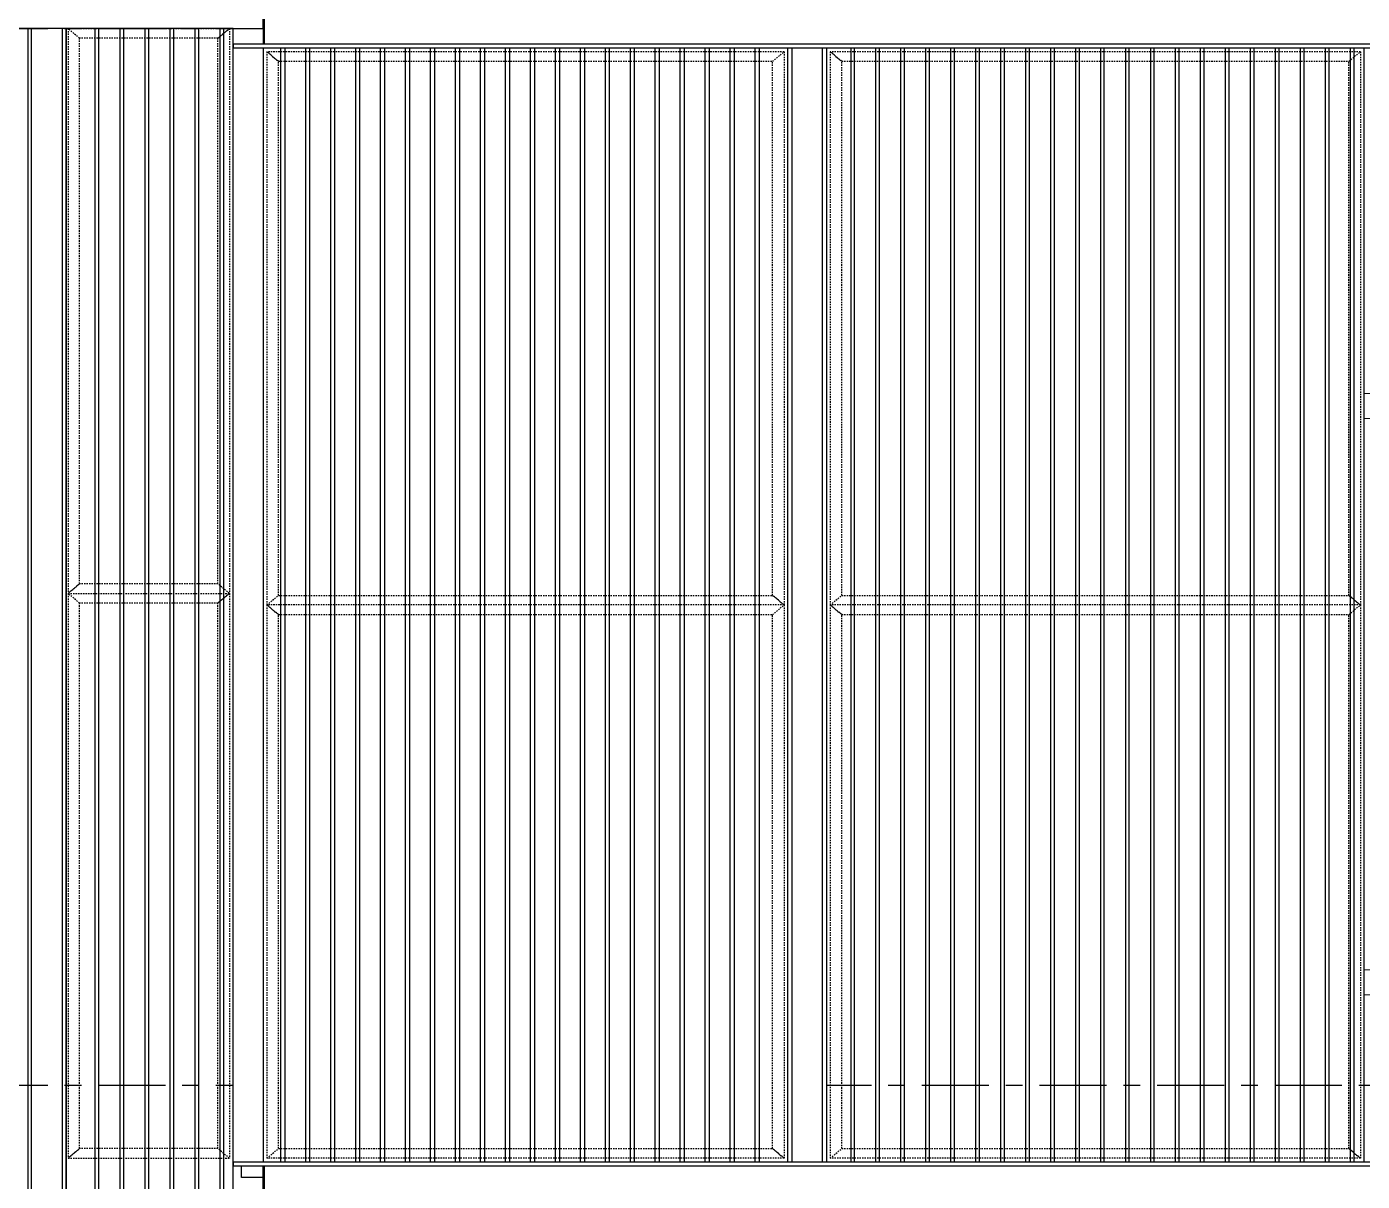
# Model space of a CAD drawing. Header units: millimetres. Extents: x 3774 to 718460, y -768339 to 192544.
# Drawn here: x 442899 to 446375, y -722317 to -719312 of the extents above; entities that cross this region are included whole.
import ezdxf
from ezdxf.xclip import XClip

# ---------------------------------------------------------------- set-up
doc = ezdxf.new("R2010")
doc.units = ezdxf.units.MM
doc.header["$XCLIPFRAME"] = 0
doc.set_wipeout_variables(frame=1)
for name, pattern in [('TA_GL_000.70000', [1.925, 0.7, -0.175, 0.175, -0.175, 0.7]), ('TA_HL_001.00000', [6.5, 3.55, -2.95]), ('XKITLINE00', [0]), ('XKITLINE02', [4, 2, -2])]:
    doc.linetypes.add(name, pattern=pattern)
for name, color, linetype in [('000 - 0_SYM_DWG_GRIDLINE_MAIN_COLOR_251', 7, 'Continuous'), ('000 - CONCRETE_COL_HATCH_', 7, 'Continuous'), ('000 - CONCRETE_COL_SUB_COLOR_1', 7, 'Continuous'), ('010 - ASPG_EXTR_MAIN_COLOR_2', 7, 'Continuous'), ('010 - ASPG_EXTR_WIPEOUT_', 7, 'Continuous'), ('010 - ASPG_FRAMING_MAIN_COLOR_1', 7, 'Continuous'), ('010 - ASPG_FRAMING_MAIN_COLOR_2', 7, 'Continuous'), ('010 - ASPG_FRAMING_SUB_COLOR_2', 7, 'Continuous'), ('010 - ASPG_FRAMING_SUB_COLOR_3', 7, 'Continuous'), ('010 - ASPG_FRAMING_WIPEOUT_', 7, 'Continuous')]:
    doc.layers.add(name, color=color, linetype=linetype)
doc.layers.add('Bolt', color=7, linetype='Continuous', lineweight=0)
doc.layers.add('Part', color=7, linetype='Continuous', lineweight=0)
doc.styles.add('TA', font='', dxfattribs={"height": 4.5})
doc.styles.get('TA').set_extended_font_data('Cordia New')

# ---------------------------------------------------------------- blocks, each defined once
blk = doc.blocks.new('*A6183500')
at = {"layer": 'Part', "color": 7, "linetype": 'XKITLINE00', "lineweight": 0}
for p, q in [((2179.569525, -60.453462), (2328.969438, -60.453462)), ((2179.569525, -65.253462), (2328.969438, -65.253462))]:
    blk.add_line(p, q, dxfattribs=at)
blk = doc.blocks.new('*A6193501')
at = {"layer": 'Part', "color": 7, "linetype": 'XKITLINE00', "lineweight": 0}
blk.add_line((2179.569525, -82.453462), (2328.969438, -82.453462), dxfattribs=at)
blk = doc.blocks.new('*A13134195')
at = {"layer": 'Part', "color": 7, "linetype": 'XKITLINE00', "lineweight": 0}
for p, q in [((2331.369518, -82.453462), (2363.435963, -82.453462)), ((2331.369518, -86.453462), (2331.369518, -82.453462))]:
    blk.add_line(p, q, dxfattribs=at)
blk = doc.blocks.new('*A13374219')
at = {"layer": 'Part', "color": 7, "linetype": 'XKITLINE00', "lineweight": 0}
for p, q in [((2328.969518, -124.453462), (2328.969518, -78.053462)), ((2328.969518, -78.053462), (2331.369518, -78.053462)), ((2331.369518, -124.453462), (2331.369518, -78.053462))]:
    blk.add_line(p, q, dxfattribs=at)
blk = doc.blocks.new('*A15374419')
at = {"layer": 'Part', "color": 7, "linetype": 'XKITLINE00', "lineweight": 0}
for p, q in [((2328.969518, -78.053462), (2328.969518, -33.653462)), ((2331.369518, -78.053462), (2331.369518, -33.653462)), ((2328.969518, -78.053462), (2331.369518, -78.053462))]:
    blk.add_line(p, q, dxfattribs=at)
blk = doc.blocks.new('*A15394421')
at = {"layer": 'Part', "color": 7, "linetype": 'XKITLINE00', "lineweight": 0}
for p, q in [((2334.969518, -68.053462), (2334.969518, -56.621462)), ((2335.769518, -68.053462), (2335.769518, -56.621462)), ((2334.969518, -80.053462), (2334.969518, -68.621462)), ((2335.769518, -80.053462), (2335.769518, -68.621462)), ((2334.969518, -82.133462), (2334.969518, -80.621462)), ((2335.769518, -82.133462), (2335.769518, -80.621462)), ((2334.969518, -82.133462), (2335.769518, -82.133462))]:
    blk.add_line(p, q, dxfattribs=at)
blk = doc.blocks.new('*A15404422')
at = {"layer": 'Part', "color": 7, "linetype": 'XKITLINE00', "lineweight": 0}
for p, q in [((2326.545603, -69.328129), (2326.545603, -68.621462)), ((2326.545603, -68.621462), (2326.593603, -68.621462)), ((2326.593603, -69.328129), (2326.593603, -68.621462)), ((2326.545603, -68.861462), (2326.593603, -68.861462))]:
    blk.add_line(p, q, dxfattribs=at)
blk = doc.blocks.new('*A15414423')
at = {"layer": 'Part', "color": 7, "linetype": 'XKITLINE00', "lineweight": 0}
for p, q in [((2326.169603, -68.573462), (2326.169603, -68.621462)), ((2326.169603, -68.621462), (2326.969603, -68.621462)), ((2326.969603, -68.621462), (2326.969603, -68.573462))]:
    blk.add_line(p, q, dxfattribs=at)
blk = doc.blocks.new('*A15474429')
at = {"layer": 'Part', "color": 7, "linetype": 'XKITLINE00', "lineweight": 0}
for p, q in [((2334.969518, -68.573462), (2334.969518, -68.621462)), ((2334.969518, -68.621462), (2335.769518, -68.621462)), ((2335.769518, -68.621462), (2335.769518, -68.573462))]:
    blk.add_line(p, q, dxfattribs=at)
blk = doc.blocks.new('*A15484430')
at = {"layer": 'Part', "color": 7, "linetype": 'XKITLINE00', "lineweight": 0}
for p, q in [((2335.345518, -69.421462), (2335.345518, -68.621462)), ((2335.345518, -68.621462), (2335.393518, -68.621462)), ((2335.393518, -69.421462), (2335.393518, -68.621462)), ((2335.345518, -68.861462), (2335.393518, -68.861462)), ((2335.345518, -69.421462), (2335.393518, -69.421462))]:
    blk.add_line(p, q, dxfattribs=at)
blk = doc.blocks.new('*A15674449')
at = {"layer": 'Bolt', "color": 7, "linetype": 'XKITLINE02', "lineweight": 0}
for p, q in [((2326.482243, -65.773462), (2326.825603, -65.773462)), ((2326.545603, -65.717462), (2326.593603, -65.717462)), ((2326.545603, -65.829462), (2326.593603, -65.829462)), ((2326.593603, -65.717462), (2326.633603, -65.717462)), ((2326.593603, -65.829462), (2326.633603, -65.829462))]:
    blk.add_line(p, q, dxfattribs=at)
blk = doc.blocks.new('*A15684450')
at = {"layer": 'Bolt'}
for points in [[(2325.985602790721, -65.41346210928693), (2325.985602790721, -65.49346210928692), (2325.873602787542, -65.49346210928692), (2325.873602787542, -65.41346210928693)], [(2327.265602790721, -65.41346210928693), (2327.265602790721, -65.49346210928692), (2327.153602787543, -65.49346210928692), (2327.153602787543, -65.41346210928693)]]:
    blk.add_hatch(color=7, dxfattribs=at).paths.add_polyline_path(points, flags=17)
at = {"layer": 'Bolt', "color": 7, "linetype": 'XKITLINE00', "lineweight": 0}
for p, q in [((2325.929603, -65.350102), (2325.929603, -65.693462)), ((2327.209603, -65.350102), (2327.209603, -65.693462)), ((2325.873603, -65.413462), (2325.873603, -65.493462)), ((2325.985603, -65.413462), (2325.985603, -65.493462)), ((2327.153603, -65.413462), (2327.153603, -65.493462)), ((2327.265603, -65.413462), (2327.265603, -65.493462))]:
    blk.add_line(p, q, dxfattribs=at)
blk = doc.blocks.new('*A15694451')
at = {"layer": 'Bolt', "color": 7, "linetype": 'XKITLINE00', "lineweight": 0}
for p, q in [((2330.257525, -65.773462), (2330.332117, -65.773462)), ((2330.369525, -65.661462), (2330.369525, -65.73605400000001)), ((2330.369525, -65.885462), (2330.369525, -65.81087)), ((2330.481525, -65.773462), (2330.406933, -65.773462))]:
    blk.add_line(p, q, dxfattribs=at)
blk = doc.blocks.new('*A15704452')
at = {"layer": 'Bolt', "color": 7, "linetype": 'XKITLINE02', "lineweight": 0}
for p, q in [((2330.369525, -65.350102), (2330.369525, -65.693462)), ((2330.369525, -65.350102), (2330.369525, -65.693462)), ((2330.193525, -65.413462), (2330.193525, -65.493462)), ((2330.193525, -65.413462), (2330.193525, -65.493462)), ((2330.545525, -65.413462), (2330.545525, -65.493462)), ((2330.545525, -65.413462), (2330.545525, -65.493462))]:
    blk.add_line(p, q, dxfattribs=at)
blk = doc.blocks.new('*A15714453')
at = {"layer": 'Bolt'}
for points in [[(2326.273602793325, -68.57346210928692), (2326.273602793325, -68.52546210928692), (2326.385602794337, -68.52546210928692), (2326.385602794337, -68.57346210928692)], [(2326.273602792241, -68.62146210928692), (2326.273602792241, -68.57346210928692), (2326.38560279542, -68.57346210928692), (2326.38560279542, -68.62146210928692)], [(2326.753602793325, -68.57346210928692), (2326.753602793325, -68.52546210928692), (2326.865602794337, -68.52546210928692), (2326.865602794337, -68.57346210928692)], [(2326.753602792242, -68.62146210928692), (2326.753602792242, -68.57346210928692), (2326.86560279542, -68.57346210928692), (2326.86560279542, -68.62146210928692)]]:
    blk.add_hatch(color=7, dxfattribs=at).paths.add_polyline_path(points, flags=17)
at = {"layer": 'Bolt', "color": 7, "linetype": 'XKITLINE00', "lineweight": 0}
for p, q in [((2326.329603, -68.684822), (2326.329603, -68.34146199999999)), ((2326.809603, -68.684822), (2326.809603, -68.34146199999999)), ((2326.273603, -68.573462), (2326.273603, -68.525462)), ((2326.273603, -68.621462), (2326.273603, -68.573462)), ((2326.385603, -68.573462), (2326.385603, -68.525462)), ((2326.385603, -68.621462), (2326.385603, -68.573462)), ((2326.753603, -68.573462), (2326.753603, -68.525462)), ((2326.753603, -68.621462), (2326.753603, -68.573462)), ((2326.865603, -68.573462), (2326.865603, -68.525462)), ((2326.865603, -68.621462), (2326.865603, -68.573462))]:
    blk.add_line(p, q, dxfattribs=at)
blk = doc.blocks.new('*A15724454')
at = {"layer": 'Bolt', "color": 7, "linetype": 'XKITLINE02', "lineweight": 0}
for p, q in [((2329.489525, -68.684822), (2329.489525, -68.34146199999999)), ((2329.489525, -68.684822), (2329.489525, -68.34146199999999)), ((2329.313525, -68.621462), (2329.313525, -68.573462)), ((2329.313525, -68.621462), (2329.313525, -68.573462)), ((2329.433525, -68.573462), (2329.433525, -68.525462)), ((2329.433525, -68.573462), (2329.433525, -68.525462)), ((2329.545525, -68.573462), (2329.545525, -68.525462)), ((2329.545525, -68.573462), (2329.545525, -68.525462)), ((2329.665525, -68.621462), (2329.665525, -68.573462)), ((2329.665525, -68.621462), (2329.665525, -68.573462))]:
    blk.add_line(p, q, dxfattribs=at)
blk = doc.blocks.new('*A15764458')
at = {"layer": 'Bolt', "color": 7, "linetype": 'XKITLINE00', "lineweight": 0}
for p, q in [((2330.257526, -65.773462), (2330.332118, -65.773462)), ((2330.369526, -65.661462), (2330.369526, -65.73605400000001)), ((2330.369526, -65.885462), (2330.369526, -65.81087)), ((2330.481526, -65.773462), (2330.406934, -65.773462))]:
    blk.add_line(p, q, dxfattribs=at)
blk = doc.blocks.new('*A15774459')
at = {"layer": 'Bolt', "color": 7, "linetype": 'XKITLINE02', "lineweight": 0}
for p, q in [((2330.369526, -65.350102), (2330.369526, -65.693462)), ((2330.369526, -65.350102), (2330.369526, -65.693462)), ((2330.193526, -65.413462), (2330.193526, -65.493462)), ((2330.193526, -65.413462), (2330.193526, -65.493462)), ((2330.545526, -65.413462), (2330.545526, -65.493462)), ((2330.545526, -65.413462), (2330.545526, -65.493462))]:
    blk.add_line(p, q, dxfattribs=at)
blk = doc.blocks.new('*A15784460')
at = {"layer": 'Bolt'}
for points in [[(2335.073518114851, -68.57346210928692), (2335.073518114851, -68.52546210928692), (2335.185518115862, -68.52546210928692), (2335.185518115862, -68.57346210928692)], [(2335.073518113767, -68.62146210928692), (2335.073518113767, -68.57346210928692), (2335.185518116946, -68.57346210928692), (2335.185518116946, -68.62146210928692)], [(2335.553518114851, -68.57346210928692), (2335.553518114851, -68.52546210928692), (2335.665518115862, -68.52546210928692), (2335.665518115862, -68.57346210928692)], [(2335.553518113768, -68.62146210928692), (2335.553518113768, -68.57346210928692), (2335.665518116946, -68.57346210928692), (2335.665518116946, -68.62146210928692)]]:
    blk.add_hatch(color=7, dxfattribs=at).paths.add_polyline_path(points, flags=17)
at = {"layer": 'Bolt', "color": 7, "linetype": 'XKITLINE00', "lineweight": 0}
for p, q in [((2335.129518, -68.684822), (2335.129518, -68.34146199999999)), ((2335.609518, -68.684822), (2335.609518, -68.34146199999999)), ((2335.073518, -68.573462), (2335.073518, -68.525462)), ((2335.073518, -68.621462), (2335.073518, -68.573462)), ((2335.185518, -68.573462), (2335.185518, -68.525462)), ((2335.185518, -68.621462), (2335.185518, -68.573462)), ((2335.553518, -68.573462), (2335.553518, -68.525462)), ((2335.553518, -68.621462), (2335.553518, -68.573462)), ((2335.665518, -68.573462), (2335.665518, -68.525462)), ((2335.665518, -68.621462), (2335.665518, -68.573462))]:
    blk.add_line(p, q, dxfattribs=at)
blk = doc.blocks.new('*A15794461')
at = {"layer": 'Bolt', "color": 7, "linetype": 'XKITLINE02', "lineweight": 0}
for p, q in [((2329.489522, -68.684822), (2329.489522, -68.34146199999999)), ((2329.489522, -68.684822), (2329.489522, -68.34146199999999)), ((2329.313522, -68.621462), (2329.313522, -68.573462)), ((2329.313522, -68.621462), (2329.313522, -68.573462)), ((2329.433522, -68.573462), (2329.433522, -68.525462)), ((2329.433522, -68.573462), (2329.433522, -68.525462)), ((2329.545522, -68.573462), (2329.545522, -68.525462)), ((2329.545522, -68.573462), (2329.545522, -68.525462)), ((2329.665522, -68.621462), (2329.665522, -68.573462)), ((2329.665522, -68.621462), (2329.665522, -68.573462))]:
    blk.add_line(p, q, dxfattribs=at)
blk = doc.blocks.new('*A15904472')
at = {"layer": 'Part', "color": 7, "linetype": 'XKITLINE00', "lineweight": 0}
for p, q in [((2328.809518, -68.053462), (2288.969552, -68.053462)), ((2288.969552, -68.573462), (2288.969552, -68.053462)), ((2328.809518, -68.573462), (2328.809518, -68.053462)), ((2328.809518, -68.573462), (2288.969552, -68.573462))]:
    blk.add_line(p, q, dxfattribs=at)
blk = doc.blocks.new('*A15914473')
at = {"layer": 'Part', "color": 7, "linetype": 'XKITLINE00', "lineweight": 0}
for p, q in [((2328.809518, -80.053462), (2288.969552, -80.053462)), ((2288.969552, -80.573462), (2288.969552, -80.053462)), ((2328.809518, -80.573462), (2328.809518, -80.053462)), ((2328.809518, -80.573462), (2288.969552, -80.573462))]:
    blk.add_line(p, q, dxfattribs=at)
blk = doc.blocks.new('*A15924474')
at = {"layer": 'Part', "color": 7, "linetype": 'XKITLINE00', "lineweight": 0}
blk.add_line((2328.969438, -87.253462), (2328.969438, -82.453462), dxfattribs=at)
blk = doc.blocks.new('*A15934475')
at = {"layer": 'Part', "color": 7, "linetype": 'XKITLINE00', "lineweight": 0}
for p, q in [((2326.969603, -65.573462), (2326.169603, -65.573462)), ((2326.169603, -68.053462), (2326.169603, -65.573462)), ((2326.969603, -68.053462), (2326.969603, -65.573462)), ((2326.169603, -80.053462), (2326.169603, -68.621462)), ((2326.969603, -80.053462), (2326.969603, -68.621462)), ((2326.169603, -82.133462), (2326.169603, -80.621462)), ((2326.969603, -82.133462), (2326.969603, -80.621462)), ((2326.169603, -82.133462), (2326.969603, -82.133462))]:
    blk.add_line(p, q, dxfattribs=at)
blk = doc.blocks.new('*A16014483')
at = {"layer": 'Part', "color": 7, "linetype": 'XKITLINE00', "lineweight": 0}
for p, q in [((2326.545603, -81.328129), (2326.545603, -80.621462)), ((2326.545603, -80.621462), (2326.593603, -80.621462)), ((2326.593603, -81.328129), (2326.593603, -80.621462)), ((2326.545603, -80.861462), (2326.593603, -80.861462))]:
    blk.add_line(p, q, dxfattribs=at)
blk = doc.blocks.new('*A16024484')
at = {"layer": 'Part', "color": 7, "linetype": 'XKITLINE00', "lineweight": 0}
for p, q in [((2326.169603, -80.573462), (2326.169603, -80.621462)), ((2326.169603, -80.621462), (2326.969603, -80.621462)), ((2326.969603, -80.621462), (2326.969603, -80.573462))]:
    blk.add_line(p, q, dxfattribs=at)
blk = doc.blocks.new('*A16034485')
at = {"layer": 'Part', "color": 7, "linetype": 'XKITLINE00', "lineweight": 0}
for p, q in [((2325.529603, -82.453462), (2325.689603, -82.293462)), ((2325.689603, -82.293462), (2327.449603, -82.293462)), ((2327.449603, -82.293462), (2327.609603, -82.453462))]:
    blk.add_line(p, q, dxfattribs=at)
blk = doc.blocks.new('*A16044486')
at = {"layer": 'Part', "color": 7, "linetype": 'XKITLINE00', "lineweight": 0}
for p, q in [((2327.449603, -82.21346199999999), (2325.689603, -82.21346199999999)), ((2325.689603, -82.21346199999999), (2325.689603, -82.293462)), ((2327.449603, -82.293462), (2325.689603, -82.293462)), ((2327.449603, -82.21346199999999), (2327.449603, -82.293462))]:
    blk.add_line(p, q, dxfattribs=at)
blk = doc.blocks.new('*A16054487')
at = {"layer": 'Part', "color": 7, "linetype": 'XKITLINE00', "lineweight": 0}
for p, q in [((2326.505603, -82.173462), (2326.065603, -82.173462)), ((2326.065603, -82.173462), (2326.065603, -82.21346199999999)), ((2326.505603, -82.133462), (2326.505603, -82.173462)), ((2326.545603, -82.21346199999999), (2326.545603, -82.133462))]:
    blk.add_line(p, q, dxfattribs=at)
blk = doc.blocks.new('*A16114493')
at = {"layer": 'Part', "color": 7, "linetype": 'XKITLINE00', "lineweight": 0}
blk.add_line((2328.969438, -65.253462), (2328.969438, -60.453462), dxfattribs=at)
blk = doc.blocks.new('*A16124494')
at = {"layer": 'Part', "color": 7, "linetype": 'XKITLINE00', "lineweight": 0}
for p, q in [((2325.689603, -65.493462), (2325.689603, -65.413462)), ((2325.689603, -65.413462), (2327.449603, -65.413462)), ((2325.689603, -65.493462), (2327.449603, -65.493462)), ((2327.449603, -65.493462), (2327.449603, -65.413462))]:
    blk.add_line(p, q, dxfattribs=at)
blk = doc.blocks.new('*A16134495')
at = {"layer": 'Part', "color": 7, "linetype": 'XKITLINE00', "lineweight": 0}
for p, q in [((2325.689603, -65.413462), (2325.529603, -65.253462)), ((2327.609603, -65.253462), (2327.449603, -65.413462)), ((2327.449603, -65.413462), (2325.689603, -65.413462))]:
    blk.add_line(p, q, dxfattribs=at)
blk = doc.blocks.new('*A16144496')
at = {"layer": 'Part', "color": 7, "linetype": 'XKITLINE00', "lineweight": 0}
for p, q in [((2326.593603, -65.573462), (2326.593603, -65.493462)), ((2326.633603, -65.573462), (2326.633603, -65.533462)), ((2326.633603, -65.533462), (2327.073603, -65.533462)), ((2327.073603, -65.533462), (2327.073603, -65.493462))]:
    blk.add_line(p, q, dxfattribs=at)
blk = doc.blocks.new('*A16274509')
at = {"layer": 'Bolt', "color": 7, "linetype": 'XKITLINE00', "lineweight": 0}
for p, q in [((2330.257525, -81.933462), (2330.332117, -81.933462)), ((2330.369525, -81.821462), (2330.369525, -81.896054)), ((2330.369525, -82.045462), (2330.369525, -81.97086999999999)), ((2330.481525, -81.933462), (2330.406933, -81.933462))]:
    blk.add_line(p, q, dxfattribs=at)
blk = doc.blocks.new('*A16284510')
at = {"layer": 'Bolt', "color": 7, "linetype": 'XKITLINE02', "lineweight": 0}
for p, q in [((2330.369525, -82.356822), (2330.369525, -82.013462)), ((2330.369525, -82.356822), (2330.369525, -82.013462)), ((2330.193525, -82.293462), (2330.193525, -82.21346199999999)), ((2330.193525, -82.293462), (2330.193525, -82.21346199999999)), ((2330.545525, -82.293462), (2330.545525, -82.21346199999999)), ((2330.545525, -82.293462), (2330.545525, -82.21346199999999))]:
    blk.add_line(p, q, dxfattribs=at)
blk = doc.blocks.new('*A16294511')
at = {"layer": 'Bolt'}
for points in [[(2326.273602793325, -80.57346210928692), (2326.273602793325, -80.52546210928692), (2326.385602794337, -80.52546210928692), (2326.385602794337, -80.57346210928692)], [(2326.273602792241, -80.62146210928692), (2326.273602792241, -80.57346210928692), (2326.38560279542, -80.57346210928692), (2326.38560279542, -80.62146210928692)], [(2326.753602793325, -80.57346210928692), (2326.753602793325, -80.52546210928692), (2326.865602794337, -80.52546210928692), (2326.865602794337, -80.57346210928692)], [(2326.753602792242, -80.62146210928692), (2326.753602792242, -80.57346210928692), (2326.86560279542, -80.57346210928692), (2326.86560279542, -80.62146210928692)]]:
    blk.add_hatch(color=7, dxfattribs=at).paths.add_polyline_path(points, flags=17)
at = {"layer": 'Bolt', "color": 7, "linetype": 'XKITLINE00', "lineweight": 0}
for p, q in [((2326.329603, -80.684822), (2326.329603, -80.34146199999999)), ((2326.809603, -80.684822), (2326.809603, -80.34146199999999)), ((2326.273603, -80.573462), (2326.273603, -80.525462)), ((2326.273603, -80.621462), (2326.273603, -80.573462)), ((2326.385603, -80.573462), (2326.385603, -80.525462)), ((2326.385603, -80.621462), (2326.385603, -80.573462)), ((2326.753603, -80.573462), (2326.753603, -80.525462)), ((2326.753603, -80.621462), (2326.753603, -80.573462)), ((2326.865603, -80.573462), (2326.865603, -80.525462)), ((2326.865603, -80.621462), (2326.865603, -80.573462))]:
    blk.add_line(p, q, dxfattribs=at)
blk = doc.blocks.new('*A16304512')
at = {"layer": 'Bolt', "color": 7, "linetype": 'XKITLINE02', "lineweight": 0}
for p, q in [((2329.489525, -80.684822), (2329.489525, -80.34146199999999)), ((2329.489525, -80.684822), (2329.489525, -80.34146199999999)), ((2329.313525, -80.621462), (2329.313525, -80.573462)), ((2329.313525, -80.621462), (2329.313525, -80.573462)), ((2329.433525, -80.573462), (2329.433525, -80.525462)), ((2329.433525, -80.573462), (2329.433525, -80.525462)), ((2329.545525, -80.573462), (2329.545525, -80.525462)), ((2329.545525, -80.573462), (2329.545525, -80.525462)), ((2329.665525, -80.621462), (2329.665525, -80.573462)), ((2329.665525, -80.621462), (2329.665525, -80.573462))]:
    blk.add_line(p, q, dxfattribs=at)
blk = doc.blocks.new('*A16314513')
at = {"layer": 'Bolt', "color": 7, "linetype": 'XKITLINE02', "lineweight": 0}
for p, q in [((2326.656963, -81.933462), (2326.313603, -81.933462)), ((2326.545603, -81.877462), (2326.505603, -81.877462)), ((2326.545603, -81.989462), (2326.505603, -81.989462)), ((2326.593603, -81.877462), (2326.545603, -81.877462)), ((2326.593603, -81.989462), (2326.545603, -81.989462))]:
    blk.add_line(p, q, dxfattribs=at)
blk = doc.blocks.new('*A16324514')
at = {"layer": 'Bolt'}
for points in [[(2325.985602790721, -82.21346210928692), (2325.985602790721, -82.29346210928689), (2325.873602787542, -82.29346210928689), (2325.873602787542, -82.21346210928692)], [(2327.265602790721, -82.21346210928692), (2327.265602790721, -82.29346210928689), (2327.153602787543, -82.29346210928689), (2327.153602787543, -82.21346210928692)]]:
    blk.add_hatch(color=7, dxfattribs=at).paths.add_polyline_path(points, flags=17)
at = {"layer": 'Bolt', "color": 7, "linetype": 'XKITLINE00', "lineweight": 0}
for p, q in [((2325.929603, -82.356822), (2325.929603, -82.013462)), ((2327.209603, -82.356822), (2327.209603, -82.013462)), ((2325.873603, -82.293462), (2325.873603, -82.21346199999999)), ((2325.985603, -82.293462), (2325.985603, -82.21346199999999)), ((2327.153603, -82.293462), (2327.153603, -82.21346199999999)), ((2327.265603, -82.293462), (2327.265603, -82.21346199999999))]:
    blk.add_line(p, q, dxfattribs=at)
blk = doc.blocks.new('*A16364518')
at = {"layer": 'Bolt', "color": 7, "linetype": 'XKITLINE02', "lineweight": 0}
for p, q in [((2329.489522, -80.684822), (2329.489522, -80.34146199999999)), ((2329.489522, -80.684822), (2329.489522, -80.34146199999999)), ((2329.313522, -80.621462), (2329.313522, -80.573462)), ((2329.313522, -80.621462), (2329.313522, -80.573462)), ((2329.433522, -80.573462), (2329.433522, -80.525462)), ((2329.433522, -80.573462), (2329.433522, -80.525462)), ((2329.545522, -80.573462), (2329.545522, -80.525462)), ((2329.545522, -80.573462), (2329.545522, -80.525462)), ((2329.665522, -80.621462), (2329.665522, -80.573462)), ((2329.665522, -80.621462), (2329.665522, -80.573462))]:
    blk.add_line(p, q, dxfattribs=at)
blk = doc.blocks.new('*A16374519')
at = {"layer": 'Bolt', "color": 7, "linetype": 'XKITLINE02', "lineweight": 0}
for p, q in [((2330.369526, -82.356822), (2330.369526, -82.013462)), ((2330.369526, -82.356822), (2330.369526, -82.013462)), ((2330.193526, -82.293462), (2330.193526, -82.21346199999999)), ((2330.193526, -82.293462), (2330.193526, -82.21346199999999)), ((2330.545526, -82.293462), (2330.545526, -82.21346199999999)), ((2330.545526, -82.293462), (2330.545526, -82.21346199999999))]:
    blk.add_line(p, q, dxfattribs=at)
blk = doc.blocks.new('*A16384520')
at = {"layer": 'Bolt', "color": 7, "linetype": 'XKITLINE00', "lineweight": 0}
for p, q in [((2330.257526, -81.933462), (2330.332118, -81.933462)), ((2330.369526, -81.821462), (2330.369526, -81.896054)), ((2330.369526, -82.045462), (2330.369526, -81.97086999999999)), ((2330.481526, -81.933462), (2330.406934, -81.933462))]:
    blk.add_line(p, q, dxfattribs=at)
blk = doc.blocks.new('*A16554537')
at = {"layer": 'Part', "color": 7, "linetype": 'XKITLINE00', "lineweight": 0}
for p, q in [((2362.889518, -80.053462), (2331.529518, -80.053462)), ((2331.529518, -80.573462), (2331.529518, -80.053462)), ((2362.889518, -80.573462), (2362.889518, -80.053462)), ((2362.889518, -80.573462), (2331.529518, -80.573462))]:
    blk.add_line(p, q, dxfattribs=at)
blk = doc.blocks.new('*A16564538')
at = {"layer": 'Part', "color": 7, "linetype": 'XKITLINE00', "lineweight": 0}
for p, q in [((2362.889518, -68.053462), (2331.529518, -68.053462)), ((2331.529518, -68.573462), (2331.529518, -68.053462)), ((2362.889518, -68.573462), (2362.889518, -68.053462)), ((2362.889518, -68.573462), (2331.529518, -68.573462))]:
    blk.add_line(p, q, dxfattribs=at)
blk = doc.blocks.new('*A16674549')
at = {"layer": 'Part', "color": 7, "linetype": 'XKITLINE00', "lineweight": 0}
for p, q in [((2334.969518, -80.573462), (2334.969518, -80.621462)), ((2334.969518, -80.621462), (2335.769518, -80.621462)), ((2335.769518, -80.621462), (2335.769518, -80.573462))]:
    blk.add_line(p, q, dxfattribs=at)
blk = doc.blocks.new('*A16684550')
at = {"layer": 'Part', "color": 7, "linetype": 'XKITLINE00', "lineweight": 0}
for p, q in [((2335.345518, -81.421462), (2335.345518, -80.621462)), ((2335.345518, -80.621462), (2335.393518, -80.621462)), ((2335.393518, -81.421462), (2335.393518, -80.621462)), ((2335.345518, -80.861462), (2335.393518, -80.861462)), ((2335.345518, -81.421462), (2335.393518, -81.421462))]:
    blk.add_line(p, q, dxfattribs=at)
blk = doc.blocks.new('*A16694551')
at = {"layer": 'Part', "color": 7, "linetype": 'XKITLINE00', "lineweight": 0}
for p, q in [((2335.305518, -82.173462), (2334.865518, -82.173462)), ((2334.865518, -82.173462), (2334.865518, -82.21346199999999)), ((2335.305518, -82.133462), (2335.305518, -82.173462)), ((2335.345518, -82.21346199999999), (2335.345518, -82.133462))]:
    blk.add_line(p, q, dxfattribs=at)
blk = doc.blocks.new('*A16704552')
at = {"layer": 'Part', "color": 7, "linetype": 'XKITLINE00', "lineweight": 0}
for p, q in [((2334.329518, -82.453462), (2334.489518, -82.293462)), ((2334.489518, -82.293462), (2336.249518, -82.293462)), ((2336.249518, -82.293462), (2336.409518, -82.453462))]:
    blk.add_line(p, q, dxfattribs=at)
blk = doc.blocks.new('*A16714553')
at = {"layer": 'Part', "color": 7, "linetype": 'XKITLINE00', "lineweight": 0}
for p, q in [((2336.249518, -82.21346199999999), (2334.489518, -82.21346199999999)), ((2334.489518, -82.21346199999999), (2334.489518, -82.293462)), ((2336.249518, -82.293462), (2334.489518, -82.293462)), ((2336.249518, -82.21346199999999), (2336.249518, -82.293462))]:
    blk.add_line(p, q, dxfattribs=at)
blk = doc.blocks.new('*A16864568')
at = {"layer": 'Bolt'}
for points in [[(2335.073518114851, -80.57346210928692), (2335.073518114851, -80.52546210928692), (2335.185518115862, -80.52546210928692), (2335.185518115862, -80.57346210928692)], [(2335.073518113767, -80.62146210928692), (2335.073518113767, -80.57346210928692), (2335.185518116946, -80.57346210928692), (2335.185518116946, -80.62146210928692)], [(2335.553518114851, -80.57346210928692), (2335.553518114851, -80.52546210928692), (2335.665518115862, -80.52546210928692), (2335.665518115862, -80.57346210928692)], [(2335.553518113768, -80.62146210928692), (2335.553518113768, -80.57346210928692), (2335.665518116946, -80.57346210928692), (2335.665518116946, -80.62146210928692)]]:
    blk.add_hatch(color=7, dxfattribs=at).paths.add_polyline_path(points, flags=17)
at = {"layer": 'Bolt', "color": 7, "linetype": 'XKITLINE00', "lineweight": 0}
for p, q in [((2335.129518, -80.684822), (2335.129518, -80.34146199999999)), ((2335.609518, -80.684822), (2335.609518, -80.34146199999999)), ((2335.073518, -80.573462), (2335.073518, -80.525462)), ((2335.073518, -80.621462), (2335.073518, -80.573462)), ((2335.185518, -80.573462), (2335.185518, -80.525462)), ((2335.185518, -80.621462), (2335.185518, -80.573462)), ((2335.553518, -80.573462), (2335.553518, -80.525462)), ((2335.553518, -80.621462), (2335.553518, -80.573462)), ((2335.665518, -80.573462), (2335.665518, -80.525462)), ((2335.665518, -80.621462), (2335.665518, -80.573462))]:
    blk.add_line(p, q, dxfattribs=at)
blk = doc.blocks.new('*A16874569')
at = {"layer": 'Bolt'}
for points in [[(2334.785518108994, -82.21346210928692), (2334.785518108994, -82.29346210928689), (2334.673518105815, -82.29346210928689), (2334.673518105815, -82.21346210928692)], [(2336.065518108993, -82.21346210928692), (2336.065518108993, -82.29346210928689), (2335.953518105815, -82.29346210928689), (2335.953518105815, -82.21346210928692)]]:
    blk.add_hatch(color=7, dxfattribs=at).paths.add_polyline_path(points, flags=17)
at = {"layer": 'Bolt', "color": 7, "linetype": 'XKITLINE00', "lineweight": 0}
for p, q in [((2334.729518, -82.356822), (2334.729518, -82.013462)), ((2336.009518, -82.356822), (2336.009518, -82.013462)), ((2334.673518, -82.293462), (2334.673518, -82.21346199999999)), ((2334.785518, -82.293462), (2334.785518, -82.21346199999999)), ((2335.953518, -82.293462), (2335.953518, -82.21346199999999)), ((2336.065518, -82.293462), (2336.065518, -82.21346199999999))]:
    blk.add_line(p, q, dxfattribs=at)
blk = doc.blocks.new('*A16884570')
at = {"layer": 'Bolt', "color": 7, "linetype": 'XKITLINE02', "lineweight": 0}
for p, q in [((2335.456878, -81.933462), (2335.113518, -81.933462)), ((2335.345518, -81.877462), (2335.305518, -81.877462)), ((2335.345518, -81.989462), (2335.305518, -81.989462)), ((2335.393518, -81.877462), (2335.345518, -81.877462)), ((2335.393518, -81.989462), (2335.345518, -81.989462))]:
    blk.add_line(p, q, dxfattribs=at)
blk = doc.blocks.new('W-1-PP19-SE-ENT3_20260407-111149_PP19_ENT3_SE_ELE3')
at = {"color": 7, "lineweight": 0, "xscale": 125, "yscale": 125, "zscale": 125}
for name in ['*A15374419', '*A15394421', '*A6183500', '*A16114493', '*A16134495', '*A16124494', '*A15684450', '*A15704452', '*A15774459', '*A15934475', '*A15674449', '*A16144496', '*A15694451', '*A15764458', '*A15904472', '*A16564538', '*A15714453', '*A15794461', '*A15724454', '*A15784460', '*A15414423', '*A15404422', '*A15474429', '*A15484430', '*A13374219', '*A15914473', '*A16554537', '*A16294511', '*A16364518', '*A16304512', '*A16864568', '*A16024484', '*A16014483', '*A16674549', '*A16684550', '*A16274509', '*A16384520', '*A16324514', '*A16054487', '*A16314513', '*A16284510', '*A16374519', '*A16874569', '*A16694551', '*A16884570', '*A16034485', '*A16044486', '*A16704552', '*A16714553', '*A6193501', '*A15924474', '*A13134195']:
    blk.add_blockref(name, (-296446.1906250012, 122106.68275), dxfattribs=at)
blk = doc.blocks.new('*U5908')
at = {"layer": '000 - 0_SYM_DWG_GRIDLINE_MAIN_COLOR_251', "color": 7, "linetype": 'ByBlock', "ltscale": 5}
blk.add_line((9.99999999999977, -2.457895273698611e-11), (-471.2359759776988, 2.462689171071103e-11), dxfattribs=at)
at = {"color": 7, "style": 'TA', "flags": 1}
blk.add_attdef('LOCATION', (5.999999999999999, -6.000000000000001), '', height=4.5, rotation=270, dxfattribs=at)
blk = doc.blocks.new('W-1-PP19-SE-ENT3_20260407-142507PP19_ENT3_ELE1_DIMS_2')
at = {"layer": '000 - 0_SYM_DWG_GRIDLINE_MAIN_COLOR_251', "color": 7, "linetype": 'TA_GL_000.70000', "xscale": 50.00000000000003, "yscale": 50.00000000000003, "zscale": 50.00000000000003, "rotation": 180}
for p in [(-12415.19361310254, 114549.9999999992), (-12415.19361310254, 111799.9999999992)]:
    blk.add_blockref('*U5908', p, dxfattribs=at)
blk = doc.blocks.new('*U6832')
at = {"color": 7}
blk.add_wipeout([(0, 2.2737367544323206e-13), (149.99999999999977, 2.2737367544323206e-13), (149.99999999999977, 2980), (0, 2980)], dxfattribs=at)
blk.add_lwpolyline([(0, 0), (150, 0), (150, 2980), (0, 2980)], close=True, dxfattribs=at)
blk = doc.blocks.new('A$C65995555')
at = {"layer": '000 - CONCRETE_COL_SUB_COLOR_1', "color": 7, "xscale": -1}
blk.add_blockref('*U6832', (-5348.541631498141, 13299.99999926984), dxfattribs=at)
at = {"layer": '000 - CONCRETE_COL_HATCH_'}
h = blk.add_hatch(dxfattribs=at)
h.set_pattern_fill('AR-CONC', scale=2)
h.set_pattern_definition([(49.99999999999999, (0, -3000), (364.369337992008, -31.87817107780617), [38.1, -419.1]), (355, (0, -3000), (-70.48684284993868, 382.1136904780703), [30.48, -335.28116834]), (100.4514447, (30.36401399999158, -3002.656506999978), (293.8824941807065, 350.2355038243902), [32.38001759999999, -356.1804891999999]), (46.18420000000001, (0, -2898.400000000023), (542.1580817842598, -84.0846558654543), [57.15, -628.65]), (96.63555760999994, (45.17979999998352, -2905.407000000007), (474.808268103006, 494.8522491954431), [48.57004628, -534.27121632]), (351.1841511700001, (0, -2898.400000000023), (474.8082681299541, 494.8522491710653), [45.71993414, -502.91946384]), (21, (50.79999999998836, -2923.800000000047), (303.228782538265, -204.5303963741752), [38.1, -419.1]), (326.0000000000001, (50.79999999998836, -2923.800000000047), (123.6040566952941, 368.3759322446385), [30.48, -335.28]), (71.45144499999999, (76.06906519999029, -2940.844199800049), (426.8328385574323, 163.8455377718105), [32.3800176, -356.1798752]), (37.50000000000001, (0, -3000), (6.177206501183633, 169.1100777463062), [0, -331.216, 0, -340.36, 0, -336.55]), (7.499999999999999, (0, -3000), (133.6393250206115, 200.361149636239), [0, -194.056, 0, -323.596, 0, -128.27]), (327.5, (-113.2839999999851, -3000), (271.1811903337428, -11.45748798534689), [0, -127, 0, -396.24, 0, -525.78]), (317.5, (-164.0839999999735, -3000), (296.2583627720361, 50.85298206666606), [0, -165.1, 0, -263.144, 0, -373.38])])
h.paths.add_polyline_path([(-5348.541631498141, 16840.0003742699), (-5498.541631498141, 16840.0003742699), (-5498.541631498141, 13299.99999926984), (-5348.541631498141, 13299.99999926984)])
h = blk.add_hatch(dxfattribs=at)
h.set_pattern_fill('AR-CONC', scale=2)
h.set_pattern_definition([(49.99999999999999, (0, -6000), (364.369337992008, -31.87817107780617), [38.1, -419.1]), (355, (0, -6000), (-70.48684284993868, 382.1136904780703), [30.48, -335.28116834]), (100.4514447, (30.36401399999158, -6002.656506999978), (293.8824941807065, 350.2355038243902), [32.38001759999999, -356.1804891999999]), (46.18420000000001, (0, -5898.400000000023), (542.1580817842598, -84.0846558654543), [57.15, -628.65]), (96.63555760999994, (45.17979999998352, -5905.407000000007), (474.808268103006, 494.8522491954431), [48.57004628, -534.27121632]), (351.1841511700001, (0, -5898.400000000023), (474.8082681299541, 494.8522491710653), [45.71993414, -502.91946384]), (21, (50.79999999998836, -5923.800000000047), (303.228782538265, -204.5303963741752), [38.1, -419.1]), (326.0000000000001, (50.79999999998836, -5923.800000000047), (123.6040566952941, 368.3759322446385), [30.48, -335.28]), (71.45144499999999, (76.06906519999029, -5940.844199800049), (426.8328385574323, 163.8455377718105), [32.3800176, -356.1798752]), (37.50000000000001, (0, -6000), (6.177206501183633, 169.1100777463062), [0, -331.216, 0, -340.36, 0, -336.55]), (7.499999999999999, (0, -6000), (133.6393250206115, 200.361149636239), [0, -194.056, 0, -323.596, 0, -128.27]), (327.5, (-113.2839999999851, -6000), (271.1811903337428, -11.45748798534689), [0, -127, 0, -396.24, 0, -525.78]), (317.5, (-164.0839999999735, -6000), (296.2583627720361, 50.85298206666606), [0, -165.1, 0, -263.144, 0, -373.38])])
h.paths.add_polyline_path([(-5348.541631498141, 13840.0003742699), (-5498.541631498141, 13840.0003742699), (-5498.541631498141, 10299.99999926984), (-5348.541631498141, 10299.99999926984)])
blk = doc.blocks.new('*U8044')
at = {"layer": '010 - ASPG_FRAMING_SUB_COLOR_3', "color": 7, "linetype": 'ByBlock'}
for points in [[(0, 0), (2.182566885847347e-14, 420), (25.00000000000002, 390), (24.99999999999999, 30), (0, 0)], [(1470, 420.0000000029257), (2.182566885847347e-14, 420), (25.00000000000002, 390), (1445, 390.0000000029257)], [(1470, 2.925777664586349e-09), (1470, 420.0000000029257), (1445, 390.0000000029257), (1445, 30.00000000292578), (1470, 2.925777664586349e-09)], [(25, 30), (1445, 30.00000000292578), (1470, 2.925777664586349e-09), (0, 0), (25, 30)]]:
    blk.add_lwpolyline(points, close=True, dxfattribs=at)
blk = doc.blocks.new('*U8040')
at = {"layer": '010 - ASPG_FRAMING_SUB_COLOR_3', "color": 7, "linetype": 'ByBlock'}
for points in [[(0, 0), (6.996166186717776e-14, 1346.300000002375), (25.00000000000007, 1316.300000002375), (24.99999999999999, 30), (0, 0)], [(1440, 1346.300000005241), (6.996166186717776e-14, 1346.300000002375), (25.00000000000007, 1316.300000002375), (1415, 1316.300000005241)], [(1440, 2.866067916329484e-09), (1440, 1346.300000005241), (1415, 1316.300000005241), (1415, 30.00000000286607), (1440, 2.866067916329484e-09)], [(25, 30), (1415, 30.00000000286607), (1440, 2.866067916329484e-09), (0, 0), (25, 30)]]:
    blk.add_lwpolyline(points, close=True, dxfattribs=at)
blk = doc.blocks.new('*U8039')
at = {"layer": '010 - ASPG_FRAMING_SUB_COLOR_3', "color": 7, "linetype": 'ByBlock'}
for points in [[(0, 0), (7.171291196355566e-14, 1380), (25.00000000000007, 1350), (24.99999999999999, 30), (0, 0)], [(1440, 1380.000000002866), (7.171291196355566e-14, 1380), (25.00000000000007, 1350), (1415, 1350.000000002866)], [(1440, 2.866067916329485e-09), (1440, 1380.000000002866), (1415, 1350.000000002866), (1415, 30.00000000286607), (1440, 2.866067916329485e-09)], [(25, 30), (1415, 30.00000000286607), (1440, 2.866067916329485e-09), (0, 0), (25, 30)]]:
    blk.add_lwpolyline(points, close=True, dxfattribs=at)
blk = doc.blocks.new('*U5929')
at = {"color": 7}
blk.add_wipeout([(50, -9.094947017729282e-13), (1450, -9.094947017729282e-13), (1450.000000000001, 8350), (50.00000000000091, 8350)], dxfattribs=at).dxf.layer = '010 - ASPG_EXTR_WIPEOUT_'
at = {"layer": '010 - ASPG_FRAMING_SUB_COLOR_2', "color": 7}
blk.add_lwpolyline([(50, 0), (1450, 0), (1450.000000000001, 8350), (50.00000000000059, 8350)], close=True, dxfattribs=at)
at = {"color": 7}
blk.add_wipeout([(1450, 0), (1549.9999999999995, 0), (1550.0000000000005, 8350), (1450.000000000001, 8350)], dxfattribs=at).dxf.layer = '010 - ASPG_EXTR_WIPEOUT_'
at = {"layer": '010 - ASPG_FRAMING_MAIN_COLOR_1', "color": 7}
for points in [[(1450, 0), (1459.999999999991, 0), (1459.999999999992, 8350), (1450.000000000001, 8350)], [(1540.000000003783, 0), (1550, 0), (1550.000000000001, 8350), (1540.000000003784, 8350)]]:
    blk.add_lwpolyline(points, close=True, dxfattribs=at)
at = {"layer": '010 - ASPG_FRAMING_SUB_COLOR_2', "color": 7}
blk.add_lwpolyline([(1450, 0), (1550, 0), (1550.000000000001, 8350), (1450.000000000001, 8350)], close=True, dxfattribs=at)
blk = doc.blocks.new('*U8491')
at = {"color": 7}
blk.add_wipeout([(50, 3.637978807091713e-12), (1450.000000000001, 3.637978807091713e-12), (1450.0000000000018, 12850.000000000002), (50.00000000000182, 12850.000000000002)], dxfattribs=at).dxf.layer = '010 - ASPG_EXTR_WIPEOUT_'
at = {"layer": '010 - ASPG_EXTR_MAIN_COLOR_2', "color": 7}
for points in [[(113.3253537964706, -5.329070518200751e-15), (123.5406189200445, -5.329070518200751e-15), (123.5406189200454, 12850), (113.3253537964715, 12850)], [(178.3253537964706, -5.329070518200751e-15), (188.5406189200446, -5.329070518200751e-15), (188.5406189200454, 12850), (178.3253537964715, 12850)], [(243.3253537964706, -5.329070518200751e-15), (253.5406189200446, -5.329070518200751e-15), (253.5406189200454, 12850), (243.3253537964715, 12850)], [(308.3253537964706, -5.329070518200751e-15), (318.5406189200446, -5.329070518200751e-15), (318.5406189200454, 12850), (308.3253537964715, 12850)], [(373.3253537964706, -5.329070518200751e-15), (383.5406189200446, -5.329070518200751e-15), (383.5406189200454, 12850), (373.3253537964715, 12850)], [(438.3253537964706, -5.329070518200751e-15), (448.5406189200446, -5.329070518200751e-15), (448.5406189200454, 12850), (438.3253537964715, 12850)], [(503.3253537964706, -5.329070518200751e-15), (513.5406189200445, -5.329070518200751e-15), (513.5406189200454, 12850), (503.3253537964715, 12850)], [(568.3253537964706, -5.329070518200751e-15), (578.5406189200445, -5.329070518200751e-15), (578.5406189200454, 12850), (568.3253537964715, 12850)], [(633.3253537964706, -5.329070518200751e-15), (643.5406189200445, -5.329070518200751e-15), (643.5406189200454, 12850), (633.3253537964715, 12850)], [(698.3253537964706, -5.329070518200751e-15), (708.5406189200445, -5.329070518200751e-15), (708.5406189200454, 12850), (698.3253537964715, 12850)], [(763.3253537964706, -5.329070518200751e-15), (773.5406189200445, -5.329070518200751e-15), (773.5406189200454, 12850), (763.3253537964715, 12850)], [(828.3253537964706, -5.329070518200751e-15), (838.5406189200445, -5.329070518200751e-15), (838.5406189200454, 12850), (828.3253537964715, 12850)], [(893.3253537964706, -5.329070518200751e-15), (903.5406189200445, -5.329070518200751e-15), (903.5406189200454, 12850), (893.3253537964715, 12850)], [(958.3253537964706, -5.329070518200751e-15), (968.5406189200445, -5.329070518200751e-15), (968.5406189200454, 12850), (958.3253537964715, 12850)], [(1023.325353796471, -5.329070518200751e-15), (1033.540618920045, -5.329070518200751e-15), (1033.540618920045, 12850), (1023.325353796472, 12850)], [(1088.325353796471, -5.329070518200751e-15), (1098.540618920045, -5.329070518200751e-15), (1098.540618920045, 12850), (1088.325353796471, 12850)], [(1153.325353796471, -5.329070518200751e-15), (1163.540618920045, -5.329070518200751e-15), (1163.540618920045, 12850), (1153.325353796471, 12850)], [(1218.325353796471, -5.329070518200751e-15), (1228.540618920045, -5.329070518200751e-15), (1228.540618920045, 12850), (1218.325353796471, 12850)], [(1283.325353796471, -5.329070518200751e-15), (1293.540618920045, -5.329070518200751e-15), (1293.540618920045, 12850), (1283.325353796471, 12850)], [(1348.325353796471, -5.329070518200751e-15), (1358.540618920045, -5.329070518200751e-15), (1358.540618920045, 12850), (1348.325353796471, 12850)], [(1413.325353796471, -5.329070518200751e-15), (1423.540618920045, -5.329070518200751e-15), (1423.540618920045, 12850), (1413.325353796471, 12850)]]:
    blk.add_lwpolyline(points, close=True, dxfattribs=at)
at = {"layer": '010 - ASPG_FRAMING_SUB_COLOR_2', "color": 7}
blk.add_lwpolyline([(50, 0), (1450, 0), (1450.000000000001, 12850), (50.00000000000091, 12850)], close=True, dxfattribs=at)
at = {"color": 7}
blk.add_wipeout([(-50, 3.637978807091713e-12), (49.99999999999909, 3.637978807091713e-12), (50, 12850.000000000002), (-49.99999999999818, 12850.000000000002)], dxfattribs=at).dxf.layer = '010 - ASPG_EXTR_WIPEOUT_'
at = {"layer": '010 - ASPG_FRAMING_MAIN_COLOR_1', "color": 7}
for points in [[(-50, 0), (-40.00000000000915, 0), (-40.00000000000824, 12850), (-49.99999999999909, 12850)], [(40.00000000378344, 0), (50, 0), (50.00000000000091, 12850), (40.00000000378435, 12850)]]:
    blk.add_lwpolyline(points, close=True, dxfattribs=at)
at = {"layer": '010 - ASPG_FRAMING_SUB_COLOR_2', "color": 7}
blk.add_lwpolyline([(-50, 0), (50, 0), (50.00000000000091, 12850), (-49.99999999999909, 12850)], close=True, dxfattribs=at)
blk = doc.blocks.new('*U8492')
at = {"color": 7}
blk.add_wipeout([(50, 0), (1416.3000000023649, 0), (1416.3000000023649, 12849.999999999998), (50.00000000000182, 12849.999999999998)], dxfattribs=at).dxf.layer = '010 - ASPG_EXTR_WIPEOUT_'
at = {"layer": '010 - ASPG_EXTR_MAIN_COLOR_2', "color": 7}
for points in [[(125, 0), (135.215265123574, 0), (135.2152651235746, 12850), (125.0000000000007, 12850)], [(190.0000000000001, 0), (200.215265123574, 0), (200.2152651235746, 12850), (190.0000000000007, 12850)], [(255.0000000000001, 0), (265.215265123574, 0), (265.2152651235746, 12850), (255.0000000000007, 12850)], [(320.0000000000001, 0), (330.215265123574, 0), (330.2152651235746, 12850), (320.0000000000007, 12850)], [(385.0000000000001, 0), (395.215265123574, 0), (395.2152651235746, 12850), (385.0000000000007, 12850)], [(450.0000000000001, 0), (460.215265123574, 0), (460.2152651235746, 12850), (450.0000000000007, 12850)], [(515, 0), (525.215265123574, 0), (525.2152651235746, 12850), (515.0000000000007, 12850)], [(580, 0), (590.215265123574, 0), (590.2152651235746, 12850), (580.0000000000007, 12850)], [(645, 0), (655.215265123574, 0), (655.2152651235746, 12850), (645.0000000000007, 12850)], [(710, 0), (720.215265123574, 0), (720.2152651235746, 12850), (710.0000000000007, 12850)], [(775, 0), (785.215265123574, 0), (785.2152651235746, 12850), (775.0000000000007, 12850)], [(840, 0), (850.215265123574, 0), (850.2152651235746, 12850), (840.0000000000007, 12850)], [(905, 0), (915.215265123574, 0), (915.2152651235746, 12850), (905.0000000000007, 12850)], [(970, 0), (980.215265123574, 0), (980.2152651235746, 12850), (970.0000000000007, 12850)], [(1035, 0), (1045.215265123574, 0), (1045.215265123575, 12850), (1035.000000000001, 12850)], [(1100, 0), (1110.215265123574, 0), (1110.215265123575, 12850), (1100.000000000001, 12850)], [(1165, 0), (1175.215265123574, 0), (1175.215265123575, 12850), (1165.000000000001, 12850)], [(1230, 0), (1240.215265123574, 0), (1240.215265123575, 12850), (1230.000000000001, 12850)], [(1295, 0), (1305.215265123574, 0), (1305.215265123575, 12850), (1295.000000000001, 12850)], [(1360, 0), (1370.215265123574, 0), (1370.215265123575, 12850), (1360.000000000001, 12850)]]:
    blk.add_lwpolyline(points, close=True, dxfattribs=at)
at = {"layer": '010 - ASPG_FRAMING_SUB_COLOR_2', "color": 7}
blk.add_lwpolyline([(50, 0), (1416.300000002364, 3.723844754514554e-14), (1416.300000002365, 12850), (50.00000000000063, 12850)], close=True, dxfattribs=at)
at = {"color": 7}
blk.add_wipeout([(-50, 9.094947017729282e-13), (49.99999999999909, 9.094947017729282e-13), (49.99999999999909, 12850), (-49.99999999999818, 12850)], dxfattribs=at).dxf.layer = '010 - ASPG_EXTR_WIPEOUT_'
at = {"layer": '010 - ASPG_FRAMING_MAIN_COLOR_1', "color": 7}
for points in [[(-50, 0), (-40.00000000000915, 0), (-40.00000000000852, 12850), (-49.99999999999937, 12850)], [(40.00000000378344, 0), (50, 0), (50.00000000000063, 12850), (40.00000000378407, 12850)]]:
    blk.add_lwpolyline(points, close=True, dxfattribs=at)
at = {"layer": '010 - ASPG_FRAMING_SUB_COLOR_2', "color": 7}
blk.add_lwpolyline([(-50, 0), (50, 0), (50.00000000000063, 12850), (-49.99999999999937, 12850)], close=True, dxfattribs=at)
blk = doc.blocks.new('*U7963')
at = {"color": 7}
blk.add_wipeout([(50, 1.8189894035458565e-12), (485.19999999988477, 1.8189894035458565e-12), (485.19999999988477, 8350), (50.00000000000091, 8350)], dxfattribs=at).dxf.layer = '010 - ASPG_EXTR_WIPEOUT_'
at = {"layer": '010 - ASPG_EXTR_MAIN_COLOR_2', "color": 7}
for points in [[(125, 0), (135.215265123574, 0), (135.2152651235744, 8350), (125.0000000000005, 8350)], [(190.0000000000001, 0), (200.215265123574, 0), (200.2152651235744, 8350), (190.0000000000005, 8350)], [(255.0000000000001, 0), (265.215265123574, 0), (265.2152651235743, 8350), (255.0000000000005, 8350)], [(320.0000000000001, 0), (330.215265123574, 0), (330.2152651235743, 8350), (320.0000000000005, 8350)], [(385.0000000000001, 0), (395.215265123574, 0), (395.2152651235743, 8350), (385.0000000000005, 8350)], [(450.0000000000001, 0), (460.215265123574, 0), (460.2152651235743, 8350), (450.0000000000005, 8350)]]:
    blk.add_lwpolyline(points, close=True, dxfattribs=at)
at = {"layer": '010 - ASPG_FRAMING_SUB_COLOR_2', "color": 7}
blk.add_lwpolyline([(50, 0), (485.1999999998848, 8.731731677917106e-15), (485.1999999998852, 8350), (50.00000000000041, 8350)], close=True, dxfattribs=at)
at = {"color": 7}
blk.add_wipeout([(-50, 1.8189894035458565e-12), (50, 1.8189894035458565e-12), (50, 8350), (-49.99999999999909, 8350)], dxfattribs=at).dxf.layer = '010 - ASPG_EXTR_WIPEOUT_'
at = {"layer": '010 - ASPG_FRAMING_MAIN_COLOR_1', "color": 7}
for points in [[(-50, 0), (-40.00000000000915, 0), (-40.00000000000874, 8350), (-49.99999999999959, 8350)], [(40.00000000378344, 0), (50, 0), (50.00000000000041, 8350), (40.00000000378385, 8350)]]:
    blk.add_lwpolyline(points, close=True, dxfattribs=at)
at = {"layer": '010 - ASPG_FRAMING_SUB_COLOR_2', "color": 7}
blk.add_lwpolyline([(-50, 0), (50, 0), (50.00000000000041, 8350), (-49.99999999999959, 8350)], close=True, dxfattribs=at)
blk = doc.blocks.new('*U7965')
at = {"color": 7}
blk.add_wipeout([(4.092726157978177e-11, -40), (4413.000000001048, -40), (4413.000000001048, 40.00000000000455), (4.092726157978177e-11, 40.00000000000455)], dxfattribs=at).dxf.layer = '010 - ASPG_FRAMING_WIPEOUT_'
at = {"layer": '010 - ASPG_FRAMING_MAIN_COLOR_2', "color": 7}
blk.add_lwpolyline([(0, -40), (4413.000000000975, -40), (4413.000000000975, 40), (0, 40)], close=True, dxfattribs=at)
at = {"color": 7}
for points in [[(5.866240826435387e-11, 40.00000000000182), (4493.800000000006, 40.00000000000182), (4493.800000000006, 49.99999999994361), (5.866240826435387e-11, 49.99999999994361)], [(5.638867150992155e-11, -50), (4493.799999999977, -50), (4493.799999999977, -39.99999999999636), (5.638867150992155e-11, -39.99999999999636)]]:
    blk.add_wipeout(points, dxfattribs=at).dxf.layer = '010 - ASPG_FRAMING_WIPEOUT_'
at = {"layer": '010 - ASPG_FRAMING_MAIN_COLOR_1', "color": 7}
for points in [[(5.820766091346741e-11, 39.99999999999999), (4493.800000000032, 40), (4493.800000000032, 50), (5.820766091346741e-11, 49.99999999999999)], [(5.820766091346741e-11, -50.00000000000001), (4493.800000000032, -50), (4493.800000000032, -40), (5.820766091346741e-11, -40.00000000000001)]]:
    blk.add_lwpolyline(points, close=True, dxfattribs=at)
blk = doc.blocks.new('*U7966')
at = {"color": 7}
blk.add_wipeout([(0, 4.547473508864641e-13), (77.4999999977299, 4.547473508864641e-13), (77.4999999977299, 2950.000000000006), (0, 2950.000000000006)], dxfattribs=at)
blk.add_lwpolyline([(0, 0), (77.4999999977299, 0), (77.4999999977299, 2950), (0, 2950)], close=True, dxfattribs=at)

msp = doc.modelspace()

# ---------------------------------------------------------------- block references
at = {"color": 7}
ref = msp.add_blockref('W-1-PP19-SE-ENT3_20260407-111149_PP19_ENT3_SE_ELE3', (448956.0513640052, -833866.639754593), dxfattribs=at)
XClip(ref).set_block_clipping_path([(-12000.0004375063, 99820.55527193903), (12229.328082225169, 118947.66561068466)])

# ---------------------------------------------------------------- next in the draw order: block references
for name, p in [('A$C65995555', (448956.0513640025, -735606.6397538629)), ('*U8491', (444930.0513640052, -728316.639754593)), ('*U5929', (441456.0513640052, -727666.639754593))]:
    msp.add_blockref(name, p, dxfattribs=at)

# ---------------------------------------------------------------- next in the draw order: block references
msp.add_blockref('*U7963', (442951.0513640052, -727666.639754593), dxfattribs=at)
at = {"color": 7, "linetype": 'TA_HL_001.00000', "rotation": 90}
for p in [(446370.0513640052, -720816.639754592), (446370.0513640052, -722256.639754592)]:
    msp.add_blockref('*U8039', p, dxfattribs=at)

# ---------------------------------------------------------------- next in the draw order: block references
at = {"color": 7}
msp.add_blockref('W-1-PP19-SE-ENT3_20260407-142507PP19_ENT3_ELE1_DIMS_2', (448956.0513640029, -833866.6397545922), dxfattribs=at)
at = {"color": 7, "linetype": 'TA_HL_001.00000', "xscale": -1, "rotation": 270.0000000000001}
for p in [(443006.0513640052, -720786.6397545922), (443006.0513640052, -722256.6397545922)]:
    msp.add_blockref('*U8044', p, dxfattribs=at)

# ---------------------------------------------------------------- next in the draw order: block references
at = {"color": 7, "xscale": -1}
msp.add_blockref('*U8492', (444930.0513640052, -728316.639754593), dxfattribs=at)

# ---------------------------------------------------------------- next in the draw order: block references
at = {"color": 7, "linetype": 'TA_HL_001.00000', "rotation": 90}
for p in [(444870.0513640052, -720816.639754592), (444870.0513640052, -722256.639754592)]:
    msp.add_blockref('*U8040', p, dxfattribs=at)

# ---------------------------------------------------------------- next in the draw order: block references
at = {"color": 7, "xscale": -1}
msp.add_blockref('*U7966', (443513.7513640028, -722266.639754593), dxfattribs=at)

# ---------------------------------------------------------------- next in the draw order: block references
at = {"color": 7, "rotation": 180}
for p in [(447930.0513640051, -719316.639754593), (447930.0513640051, -722316.639754593)]:
    msp.add_blockref('*U7965', p, dxfattribs=at)

doc.saveas('drawing.dxf')
